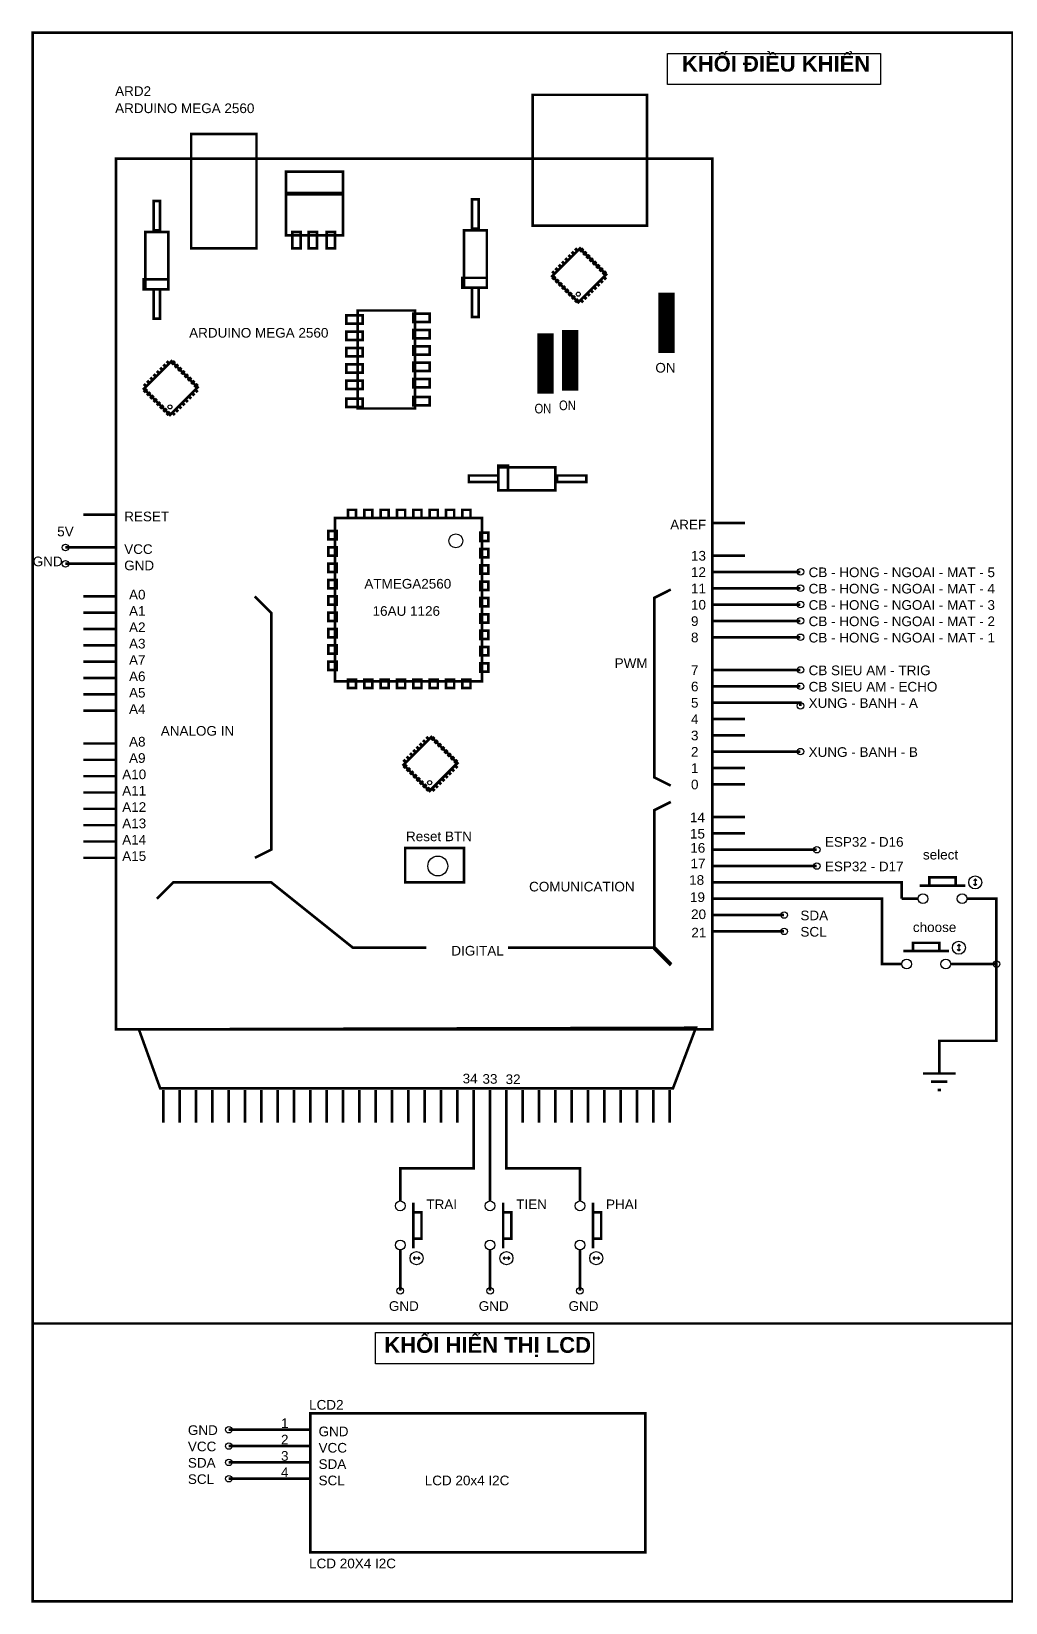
# Model space of a CAD drawing. Header units: millimetres. Extents: x 15 to 906, y 1 to 453.
# Drawn here: x 14.8 to 166.3, y 9.6 to 253.8 of the extents above; entities that cross this region are included whole.
import ezdxf

# ---------------------------------------------------------------- set-up
doc = ezdxf.new("R2010")
doc.units = ezdxf.units.MM
doc.header["$MEASUREMENT"] = 0
doc.styles.get("Standard").update_dxf_attribs({"font": 'arial.ttf'})

msp = doc.modelspace()

# ---------------------------------------------------------------- linework, layer by layer
for points, const_width in [([(15.02852, 52.9413), (167.42852, 52.9413), (167.42852, 253.6013), (15.02852, 253.6013), (15.02852, 52.9413)], 0.4064), ([(92.75257, 223.6293), (110.53252, 223.6293), (110.53252, 243.9493), (92.75257, 243.9493), (92.75257, 223.6293)], 0.4064), ([(39.66655, 220.0733), (49.82655, 220.0733), (49.82655, 237.8533), (39.66655, 237.8533), (39.66655, 220.0733)], 0.4064), ([(27.98252, 98.6613), (120.69252, 98.6613), (120.69252, 234.0433), (27.98252, 234.0433), (27.98252, 98.6613)], 0.4064), ([(54.39855, 228.7093), (63.28857, 228.7093), (63.28857, 232.0113), (54.39855, 232.0113), (54.39855, 228.7093)], 0.4064), ([(33.82457, 222.8673), (34.84055, 222.8673), (34.84055, 227.4393), (33.82457, 227.4393), (33.82457, 222.8673)], 0.4064), ([(54.39855, 222.1053), (63.28857, 222.1053), (63.28857, 228.4553), (54.39855, 228.4553), (54.39855, 222.1053)], 0.4064), ([(83.35455, 223.1213), (84.37057, 223.1213), (84.37057, 227.6933), (83.35455, 227.6933), (83.35455, 223.1213)], 0.4064), ([(32.55455, 213.7233), (36.11052, 213.7233), (36.11052, 222.6133), (32.55455, 222.6133), (32.55455, 213.7233)], 0.4064), ([(55.41452, 220.0733), (56.68457, 220.0733), (56.68457, 222.6133), (55.41452, 222.6133), (55.41452, 220.0733)], 0.4064), ([(57.95455, 220.0733), (59.22457, 220.0733), (59.22457, 222.6133), (57.95455, 222.6133), (57.95455, 220.0733)], 0.4064), ([(60.74855, 220.0733), (62.01855, 220.0733), (62.01855, 222.6133), (60.74855, 222.6133), (60.74855, 220.0733)], 0.4064), ([(82.08457, 213.9773), (85.64055, 213.9773), (85.64055, 222.8673), (82.08457, 222.8673), (82.08457, 213.9773)], 0.4064), ([(100.11855, 220.0733), (104.18252, 216.0093), (99.86452, 211.6913), (95.80055, 215.7553), (100.11855, 220.0733)], 0.4064), ([(99.35657, 220.0733), (99.86452, 219.5653)], 0.4572), ([(100.11855, 219.5653), (100.62655, 220.0733)], 0.4572), ([(96.81655, 217.5333), (97.32457, 217.0253)], 0.4572), ([(97.32457, 218.0413), (97.83252, 217.5333)], 0.4572), ([(97.83252, 218.5493), (98.34055, 218.0413)], 0.4572), ([(98.34055, 219.0573), (98.84855, 218.5493)], 0.4572), ([(98.84855, 219.5653), (99.35657, 219.0573)], 0.4572), ([(100.62655, 219.0573), (101.13457, 219.5653)], 0.4572), ([(101.13457, 218.5493), (101.64252, 219.0573)], 0.4572), ([(101.64252, 218.0413), (102.15055, 218.5493)], 0.4572), ([(102.15055, 217.5333), (102.65855, 218.0413)], 0.4572), ([(102.65855, 217.0253), (103.16655, 217.5333)], 0.4572), ([(32.30055, 213.7233), (36.11052, 213.7233), (36.11052, 215.2473), (32.30055, 215.2473), (32.30055, 213.7233)], 0.4064), ([(81.83055, 213.9773), (85.64055, 213.9773), (85.64055, 215.5013), (81.83055, 215.5013), (81.83055, 213.9773)], 0.4064), ([(95.80055, 216.5173), (96.30855, 216.0093)], 0.4572), ([(95.80055, 215.2473), (96.30855, 215.7553)], 0.4572), ([(96.30855, 217.0253), (96.81655, 216.5173)], 0.4572), ([(96.30855, 214.7393), (96.81655, 215.2473)], 0.4572), ([(96.81655, 214.2313), (97.32457, 214.7393)], 0.4572), ([(102.65855, 214.7393), (103.16655, 214.2313)], 0.4572), ([(103.16655, 216.5173), (103.67457, 217.0253)], 0.4572), ([(103.16655, 215.2473), (103.67457, 214.7393)], 0.4572), ([(103.67457, 216.0093), (104.18252, 216.5173)], 0.4572), ([(103.67457, 215.7553), (104.18252, 215.2473)], 0.4572), ([(33.82457, 209.1513), (34.84055, 209.1513), (34.84055, 213.7233), (33.82457, 213.7233), (33.82457, 209.1513)], 0.4064), ([(83.35455, 209.4053), (84.37057, 209.4053), (84.37057, 213.9773), (83.35455, 213.9773), (83.35455, 209.4053)], 0.4064), ([(97.32457, 213.7233), (97.83252, 214.2313)], 0.4572), ([(97.83252, 213.2153), (98.34055, 213.7233)], 0.4572), ([(98.34055, 212.7073), (98.84855, 213.2153)], 0.4572), ([(98.84855, 212.1993), (99.35657, 212.7073)], 0.4572), ([(100.62655, 212.7073), (101.13457, 212.1993)], 0.4572), ([(101.13457, 213.2153), (101.64252, 212.7073)], 0.4572), ([(101.64252, 213.7233), (102.15055, 213.2153)], 0.4572), ([(102.15055, 214.2313), (102.65855, 213.7233)], 0.4572), ([(113.58055, 213.2153), (113.58055, 203.8173)], 2.54), ([(65.57457, 195.1813), (74.46452, 195.1813), (74.46452, 210.4213), (65.57457, 210.4213), (65.57457, 195.1813)], 0.4064), ([(74.21052, 208.6433), (76.75055, 208.6433), (76.75055, 209.9133), (74.21052, 209.9133), (74.21052, 208.6433)], 0.4064), ([(99.35657, 211.6913), (99.86452, 212.1993)], 0.4572), ([(100.11855, 212.1993), (100.62655, 211.6913)], 0.4572), ([(112.56452, 206.3573), (114.59652, 206.3573), (114.59652, 210.9293), (112.56452, 210.9293), (112.56452, 206.3573)], 0.4064), ([(63.79652, 208.3893), (66.33655, 208.3893), (66.33655, 209.6593), (63.79652, 209.6593), (63.79652, 208.3893)], 0.4064), ([(94.78457, 206.8653), (94.78457, 197.4673)], 2.54), ([(98.59455, 207.3733), (98.59455, 197.9753)], 2.54), ([(63.79652, 205.8493), (66.33655, 205.8493), (66.33655, 207.1193), (63.79652, 207.1193), (63.79652, 205.8493)], 0.4064), ([(74.21052, 206.1033), (76.75055, 206.1033), (76.75055, 207.3733), (74.21052, 207.3733), (74.21052, 206.1033)], 0.4064), ([(97.57852, 200.5153), (99.61052, 200.5153), (99.61052, 205.0873), (97.57852, 205.0873), (97.57852, 200.5153)], 0.4064), ([(36.61855, 202.5473), (40.68252, 198.4833), (36.36452, 194.1653), (32.30055, 198.2293), (36.61855, 202.5473)], 0.4064), ([(35.85657, 202.5473), (36.36452, 202.0393)], 0.4572), ([(36.61855, 202.0393), (37.12655, 202.5473)], 0.4572), ([(63.79652, 203.3093), (66.33655, 203.3093), (66.33655, 204.5793), (63.79652, 204.5793), (63.79652, 203.3093)], 0.4064), ([(74.21052, 203.5633), (76.75055, 203.5633), (76.75055, 204.8333), (74.21052, 204.8333), (74.21052, 203.5633)], 0.4064), ([(93.76855, 200.0073), (95.80055, 200.0073), (95.80055, 204.5793), (93.76855, 204.5793), (93.76855, 200.0073)], 0.4064), ([(33.82457, 200.5153), (34.33252, 200.0073)], 0.4572), ([(34.33252, 201.0233), (34.84055, 200.5153)], 0.4572), ([(34.84055, 201.5313), (35.34855, 201.0233)], 0.4572), ([(35.34855, 202.0393), (35.85657, 201.5313)], 0.4572), ([(37.12655, 201.5313), (37.63457, 202.0393)], 0.4572), ([(37.63457, 201.0233), (38.14252, 201.5313)], 0.4572), ([(38.14252, 200.5153), (38.65055, 201.0233)], 0.4572), ([(38.65055, 200.0073), (39.15855, 200.5153)], 0.4572), ([(63.79652, 200.7693), (66.33655, 200.7693), (66.33655, 202.0393), (63.79652, 202.0393), (63.79652, 200.7693)], 0.4064), ([(74.21052, 201.0233), (76.75055, 201.0233), (76.75055, 202.2933), (74.21052, 202.2933), (74.21052, 201.0233)], 0.4064), ([(32.30055, 198.9913), (32.80855, 198.4833)], 0.4572), ([(32.30055, 197.7213), (32.80855, 198.2293)], 0.4572), ([(32.80855, 199.4993), (33.31655, 198.9913)], 0.4572), ([(32.80855, 197.2133), (33.31655, 197.7213)], 0.4572), ([(33.31655, 200.0073), (33.82457, 199.4993)], 0.4572), ([(39.15855, 199.4993), (39.66655, 200.0073)], 0.4572), ([(39.66655, 198.9913), (40.17457, 199.4993)], 0.4572), ([(39.66655, 197.7213), (40.17457, 197.2133)], 0.4572), ([(40.17457, 198.4833), (40.68252, 198.9913)], 0.4572), ([(40.17457, 198.2293), (40.68252, 197.7213)], 0.4572), ([(63.79652, 198.2293), (66.33655, 198.2293), (66.33655, 199.4993), (63.79652, 199.4993), (63.79652, 198.2293)], 0.4064), ([(74.21052, 198.4833), (76.75055, 198.4833), (76.75055, 199.7533), (74.21052, 199.7533), (74.21052, 198.4833)], 0.4064), ([(33.31655, 196.7053), (33.82457, 197.2133)], 0.4572), ([(33.82457, 196.1973), (34.33252, 196.7053)], 0.4572), ([(34.33252, 195.6893), (34.84055, 196.1973)], 0.4572), ([(34.84055, 195.1813), (35.34855, 195.6893)], 0.4572), ([(35.34855, 194.6733), (35.85657, 195.1813)], 0.4572), ([(37.12655, 195.1813), (37.63457, 194.6733)], 0.4572), ([(37.63457, 195.6893), (38.14252, 195.1813)], 0.4572), ([(38.14252, 196.1973), (38.65055, 195.6893)], 0.4572), ([(38.65055, 196.7053), (39.15855, 196.1973)], 0.4572), ([(39.15855, 197.2133), (39.66655, 196.7053)], 0.4572), ([(63.79652, 195.4353), (66.33655, 195.4353), (66.33655, 196.7053), (63.79652, 196.7053), (63.79652, 195.4353)], 0.4064), ([(74.21052, 195.6893), (76.75055, 195.6893), (76.75055, 196.9593), (74.21052, 196.9593), (74.21052, 195.6893)], 0.4064), ([(35.85657, 194.1653), (36.36452, 194.6733)], 0.4572), ([(36.61855, 194.6733), (37.12655, 194.1653)], 0.4572), ([(87.41855, 182.4813), (96.30855, 182.4813), (96.30855, 186.0373), (87.41855, 186.0373), (87.41855, 182.4813), (88.94252, 182.4813), (88.94252, 186.2913), (87.41855, 186.2913), (87.41855, 182.4813)], 0.4064), ([(82.84652, 183.7513), (87.41855, 183.7513), (87.41855, 184.7673), (82.84652, 184.7673), (82.84652, 183.7513)], 0.4064), ([(96.56255, 183.7513), (101.13457, 183.7513), (101.13457, 184.7673), (96.56255, 184.7673), (96.56255, 183.7513)], 0.4064), ([(22.90257, 178.6713), (27.98252, 178.6713)], 0.4064), ([(62.01855, 152.7633), (84.87852, 152.7633), (84.87852, 178.1633), (62.01855, 178.1633), (62.01855, 152.7633)], 0.4064), ([(64.05055, 178.1633), (65.32057, 178.1633), (65.32057, 179.4333), (64.05055, 179.4333), (64.05055, 178.1633)], 0.4064), ([(66.59055, 178.1633), (67.86052, 178.1633), (67.86052, 179.4333), (66.59055, 179.4333), (66.59055, 178.1633)], 0.4064), ([(69.13055, 178.1633), (70.40055, 178.1633), (70.40055, 179.4333), (69.13055, 179.4333), (69.13055, 178.1633)], 0.4064), ([(71.67057, 178.1633), (72.94055, 178.1633), (72.94055, 179.4333), (71.67057, 179.4333), (71.67057, 178.1633)], 0.4064), ([(74.21052, 178.1633), (75.48055, 178.1633), (75.48055, 179.4333), (74.21052, 179.4333), (74.21052, 178.1633)], 0.4064), ([(76.75055, 178.1633), (78.02057, 178.1633), (78.02057, 179.4333), (76.75055, 179.4333), (76.75055, 178.1633)], 0.4064), ([(79.29055, 178.1633), (80.56052, 178.1633), (80.56052, 179.4333), (79.29055, 179.4333), (79.29055, 178.1633)], 0.4064), ([(81.83055, 178.1633), (83.10055, 178.1633), (83.10055, 179.4333), (81.83055, 179.4333), (81.83055, 178.1633)], 0.4064), ([(61.00257, 174.8613), (62.27255, 174.8613), (62.27255, 176.1313), (61.00257, 176.1313), (61.00257, 174.8613)], 0.4064), ([(84.62457, 174.6073), (85.89455, 174.6073), (85.89455, 175.8773), (84.62457, 175.8773), (84.62457, 174.6073)], 0.4064), ([(125.77255, 177.4013), (120.69252, 177.4013)], 0.4064), ([(22.90257, 173.5913), (20.10855, 173.5913)], 0.4064), ([(22.90257, 173.5913), (27.98252, 173.5913)], 0.4064), ([(61.00257, 172.3213), (62.27255, 172.3213), (62.27255, 173.5913), (61.00257, 173.5913), (61.00257, 172.3213)], 0.4064), ([(84.62457, 172.0673), (85.89455, 172.0673), (85.89455, 173.3373), (84.62457, 173.3373), (84.62457, 172.0673)], 0.4064), ([(22.90257, 171.0513), (20.10855, 171.0513)], 0.4064), ([(22.90257, 171.0513), (27.98252, 171.0513)], 0.4064), ([(61.00257, 169.7813), (62.27255, 169.7813), (62.27255, 171.0513), (61.00257, 171.0513), (61.00257, 169.7813)], 0.4064), ([(84.62457, 169.5273), (85.89455, 169.5273), (85.89455, 170.7973), (84.62457, 170.7973), (84.62457, 169.5273)], 0.4064), ([(125.77255, 172.3213), (120.69252, 172.3213)], 0.4064), ([(61.00257, 167.2413), (62.27255, 167.2413), (62.27255, 168.5113), (61.00257, 168.5113), (61.00257, 167.2413)], 0.4064), ([(125.77255, 169.7813), (120.69252, 169.7813)], 0.4064), ([(125.77255, 169.7813), (134.40855, 169.7813)], 0.4064), ([(22.90257, 165.9713), (27.98252, 165.9713)], 0.4064), ([(49.57255, 125.3313), (52.11255, 126.6013), (52.11255, 163.4313), (49.57255, 165.9713)], 0.4064), ([(61.00257, 164.7013), (62.27255, 164.7013), (62.27255, 165.9713), (61.00257, 165.9713), (61.00257, 164.7013)], 0.4064), ([(84.62457, 166.9873), (85.89455, 166.9873), (85.89455, 168.2573), (84.62457, 168.2573), (84.62457, 166.9873)], 0.4064), ([(114.24252, 167.03489), (111.7025, 165.76489), (111.7025, 137.82489), (114.24252, 136.55489)], 0.4064), ([(125.77255, 167.2413), (120.69252, 167.2413)], 0.4064), ([(125.77255, 167.2413), (134.40855, 167.2413)], 0.4064), ([(84.62457, 164.4473), (85.89455, 164.4473), (85.89455, 165.7173), (84.62457, 165.7173), (84.62457, 164.4473)], 0.4064), ([(125.77255, 164.7013), (120.69252, 164.7013)], 0.4064), ([(125.77255, 164.7013), (134.40855, 164.7013)], 0.4064), ([(22.90257, 163.4313), (27.98252, 163.4313)], 0.4064), ([(61.00257, 162.1613), (62.27255, 162.1613), (62.27255, 163.4313), (61.00257, 163.4313), (61.00257, 162.1613)], 0.4064), ([(84.62457, 161.9073), (85.89455, 161.9073), (85.89455, 163.1773), (84.62457, 163.1773), (84.62457, 161.9073)], 0.4064), ([(125.77255, 162.1613), (120.69252, 162.1613)], 0.4064), ([(125.77255, 162.1613), (134.40855, 162.1613)], 0.4064), ([(22.90257, 160.8913), (27.98252, 160.8913)], 0.4064), ([(61.00257, 159.6213), (62.27255, 159.6213), (62.27255, 160.8913), (61.00257, 160.8913), (61.00257, 159.6213)], 0.4064), ([(84.62457, 159.3673), (85.89455, 159.3673), (85.89455, 160.6373), (84.62457, 160.6373), (84.62457, 159.3673)], 0.4064), ([(125.77255, 159.6213), (120.69252, 159.6213)], 0.4064), ([(125.77255, 159.6213), (134.40855, 159.6213)], 0.4064), ([(22.90257, 158.3513), (27.98252, 158.3513)], 0.4064), ([(61.00257, 157.0813), (62.27255, 157.0813), (62.27255, 158.3513), (61.00257, 158.3513), (61.00257, 157.0813)], 0.4064), ([(84.62457, 156.8273), (85.89455, 156.8273), (85.89455, 158.0973), (84.62457, 158.0973), (84.62457, 156.8273)], 0.4064), ([(22.90257, 155.8113), (27.98252, 155.8113)], 0.4064), ([(61.00257, 154.5413), (62.27255, 154.5413), (62.27255, 155.8113), (61.00257, 155.8113), (61.00257, 154.5413)], 0.4064), ([(84.62457, 154.2873), (85.89455, 154.2873), (85.89455, 155.5573), (84.62457, 155.5573), (84.62457, 154.2873)], 0.4064), ([(125.77255, 154.5413), (120.69252, 154.5413)], 0.4064), ([(125.77255, 154.5413), (134.40855, 154.5413)], 0.4064), ([(22.90257, 153.2713), (27.98252, 153.2713)], 0.4064), ([(64.05055, 151.7473), (65.32057, 151.7473), (65.32057, 153.0173), (64.05055, 153.0173), (64.05055, 151.7473)], 0.4064), ([(66.59055, 151.7473), (67.86052, 151.7473), (67.86052, 153.0173), (66.59055, 153.0173), (66.59055, 151.7473)], 0.4064), ([(69.13055, 151.7473), (70.40055, 151.7473), (70.40055, 153.0173), (69.13055, 153.0173), (69.13055, 151.7473)], 0.4064), ([(71.67057, 151.7473), (72.94055, 151.7473), (72.94055, 153.0173), (71.67057, 153.0173), (71.67057, 151.7473)], 0.4064), ([(74.21052, 151.7473), (75.48055, 151.7473), (75.48055, 153.0173), (74.21052, 153.0173), (74.21052, 151.7473)], 0.4064), ([(76.75055, 151.7473), (78.02057, 151.7473), (78.02057, 153.0173), (76.75055, 153.0173), (76.75055, 151.7473)], 0.4064), ([(79.29055, 151.7473), (80.56052, 151.7473), (80.56052, 153.0173), (79.29055, 153.0173), (79.29055, 151.7473)], 0.4064), ([(81.83055, 151.7473), (83.10055, 151.7473), (83.10055, 153.0173), (81.83055, 153.0173), (81.83055, 151.7473)], 0.4064), ([(125.77255, 152.0013), (120.69252, 152.0013)], 0.4064), ([(125.77255, 152.0013), (134.40855, 152.0013)], 0.4064), ([(22.90257, 150.7313), (27.98252, 150.7313)], 0.4064), ([(125.77255, 149.4613), (120.69252, 149.4613)], 0.4064), ([(125.77255, 149.4613), (134.40855, 149.4613), (134.40855, 148.9533)], 0.4064), ([(22.90257, 148.1913), (27.98252, 148.1913)], 0.4064), ([(125.77255, 146.9213), (120.69252, 146.9213)], 0.4064), ([(77.00455, 144.1273), (81.06855, 140.0633), (76.75055, 135.7453), (72.68655, 139.8093), (77.00455, 144.1273)], 0.4064), ([(76.24252, 144.1273), (76.75055, 143.6193)], 0.4572), ([(77.00455, 143.6193), (77.51255, 144.1273)], 0.4572), ([(125.77255, 144.3813), (120.69252, 144.3813)], 0.4064), ([(22.90257, 143.1113), (27.98252, 143.1113)], 0.4064), ([(73.70257, 141.5873), (74.21052, 141.0793)], 0.4572), ([(74.21052, 142.0953), (74.71855, 141.5873)], 0.4572), ([(74.71855, 142.6033), (75.22655, 142.0953)], 0.4572), ([(75.22655, 143.1113), (75.73457, 142.6033)], 0.4572), ([(75.73457, 143.6193), (76.24252, 143.1113)], 0.4572), ([(77.51255, 143.1113), (78.02057, 143.6193)], 0.4572), ([(78.02057, 142.6033), (78.52852, 143.1113)], 0.4572), ([(78.52852, 142.0953), (79.03655, 142.6033)], 0.4572), ([(79.03655, 141.5873), (79.54455, 142.0953)], 0.4572), ([(79.54455, 141.0793), (80.05257, 141.5873)], 0.4572), ([(125.77255, 141.8413), (120.69252, 141.8413)], 0.4064), ([(125.77255, 141.8413), (134.40855, 141.8413)], 0.4064), ([(22.90257, 140.5713), (27.98252, 140.5713)], 0.4064), ([(72.68655, 140.5713), (73.19455, 140.0633)], 0.4572), ([(72.68655, 139.3013), (73.19455, 139.8093)], 0.4572), ([(73.19455, 141.0793), (73.70257, 140.5713)], 0.4572), ([(73.19455, 138.7933), (73.70257, 139.3013)], 0.4572), ([(80.05257, 140.5713), (80.56052, 141.0793)], 0.4572), ([(80.05257, 139.3013), (80.56052, 138.7933)], 0.4572), ([(80.56052, 140.0633), (81.06855, 140.5713)], 0.4572), ([(80.56052, 139.8093), (81.06855, 139.3013)], 0.4572), ([(125.77255, 139.3013), (120.69252, 139.3013)], 0.4064), ([(22.90257, 138.0313), (27.98252, 138.0313)], 0.4064), ([(73.70257, 138.2853), (74.21052, 138.7933)], 0.4572), ([(74.21052, 137.7773), (74.71855, 138.2853)], 0.4572), ([(74.71855, 137.2693), (75.22655, 137.7773)], 0.4572), ([(75.22655, 136.7613), (75.73457, 137.2693)], 0.4572), ([(75.73457, 136.2533), (76.24252, 136.7613)], 0.4572), ([(77.51255, 136.7613), (78.02057, 136.2533)], 0.4572), ([(78.02057, 137.2693), (78.52852, 136.7613)], 0.4572), ([(78.52852, 137.7773), (79.03655, 137.2693)], 0.4572), ([(79.03655, 138.2853), (79.54455, 137.7773)], 0.4572), ([(79.54455, 138.7933), (80.05257, 138.2853)], 0.4572), ([(125.77255, 136.7613), (120.69252, 136.7613)], 0.4064), ([(22.90257, 135.4913), (27.98252, 135.4913)], 0.4064), ([(76.24252, 135.7453), (76.75055, 136.2533)], 0.4572), ([(77.00455, 136.2533), (77.51255, 135.7453)], 0.4572), ([(22.90257, 132.9513), (27.98252, 132.9513)], 0.4064), ([(114.24252, 134.01489), (111.7025, 132.74489), (111.7025, 111.15489), (114.24252, 108.61489)], 0.4064), ([(22.90257, 130.4113), (27.98252, 130.4113)], 0.4064), ([(125.77255, 131.6813), (120.69252, 131.6813)], 0.4064), ([(22.90257, 127.8713), (27.98252, 127.8713)], 0.4064), ([(72.94055, 121.5213), (82.08457, 121.5213), (82.08457, 126.8553), (72.94055, 126.8553), (72.94055, 121.5213)], 0.4064), ([(125.77255, 129.1413), (120.69252, 129.1413)], 0.4064), ([(22.90257, 125.3313), (27.98252, 125.3313)], 0.4064), ([(125.77255, 126.6013), (120.69252, 126.6013)], 0.4064), ([(125.77255, 126.6013), (136.94855, 126.6013)], 0.4064), ([(125.77255, 124.0613), (120.69252, 124.0613)], 0.4064), ([(125.77255, 124.0613), (136.94855, 124.0613)], 0.4064), ([(154.47457, 121.0133), (158.53857, 121.0133), (158.53857, 122.2833), (154.47457, 122.2833), (154.47457, 121.0133)], 0.4064), ([(161.33252, 121.7753), (161.58655, 122.0293), (161.84055, 121.7753)], 0.2032), ([(161.58655, 121.0133), (161.58655, 122.0293)], 0.2032), ([(76.24252, 111.3613), (64.81255, 111.3613), (52.11255, 121.5213), (36.87255, 121.5213), (34.33252, 118.9813)], 0.4064), ([(125.77255, 121.5213), (120.69252, 121.5213)], 0.4064), ([(150.15657, 118.9813), (150.15657, 121.5213), (125.77255, 121.5213)], 0.4064), ([(152.95055, 121.0133), (160.06255, 121.0133)], 0.4064), ([(161.58655, 121.0133), (161.33252, 121.2673)], 0.2032), ([(161.58655, 121.0133), (161.84055, 121.2673)], 0.2032), ([(125.77255, 118.9813), (120.69252, 118.9813)], 0.4064), ([(147.61655, 108.8213), (147.10855, 108.8213), (147.10855, 118.9813), (125.77255, 118.9813)], 0.4064), ([(150.15657, 118.9813), (152.69652, 118.9813)], 0.4064), ([(162.85657, 118.9813), (160.31655, 118.9813)], 0.4064), ([(162.85657, 118.9813), (164.88857, 118.9813), (164.88857, 108.8213)], 0.4064), ([(125.77255, 116.4413), (120.69252, 116.4413)], 0.4064), ([(125.77255, 116.4413), (131.86855, 116.4413)], 0.4064), ([(125.77255, 113.9013), (120.69252, 113.9013)], 0.4064), ([(125.77255, 113.9013), (131.86855, 113.9013)], 0.4064), ([(114.34252, 108.8213), (111.80257, 111.3613), (88.94252, 111.3613)], 0.4064), ([(150.41052, 110.8533), (157.52255, 110.8533)], 0.4064), ([(151.93457, 110.8533), (155.99855, 110.8533), (155.99855, 112.1233), (151.93457, 112.1233), (151.93457, 110.8533)], 0.4064), ([(158.79252, 111.6153), (159.04652, 111.8693), (159.30055, 111.6153)], 0.2032), ([(159.04652, 110.8533), (158.79252, 111.1073)], 0.2032), ([(159.04652, 110.8533), (159.04652, 111.8693)], 0.2032), ([(159.04652, 110.8533), (159.30055, 111.1073)], 0.2032), ([(147.61655, 108.8213), (150.15657, 108.8213)], 0.4064), ([(155.99855, 94.3433), (155.99855, 96.8833), (164.88857, 96.8833), (164.88857, 108.8213)], 0.4064), ([(160.31655, 108.8213), (157.77655, 108.8213)], 0.4064), ([(160.31655, 108.8213), (164.88857, 108.8213)], 0.4064), ([(118.15257, 98.9153), (114.59652, 89.5173), (34.84055, 89.5173), (31.53857, 98.6613), (118.15257, 98.9153)], 0.4064), ([(155.99855, 94.3433), (155.99855, 91.8033)], 0.4064), ([(153.45855, 91.8033), (158.53857, 91.8033)], 0.4064), ([(154.72852, 90.5333), (157.26855, 90.5333)], 0.4064), ([(35.34855, 84.1833), (35.34855, 89.2633)], 0.4064), ([(37.88857, 84.1833), (37.88857, 89.2633)], 0.4064), ([(40.42852, 84.1833), (40.42852, 89.2633)], 0.4064), ([(42.96855, 84.1833), (42.96855, 89.2633)], 0.4064), ([(45.50855, 84.1833), (45.50855, 89.2633)], 0.4064), ([(48.04855, 84.1833), (48.04855, 89.2633)], 0.4064), ([(50.58857, 84.1833), (50.58857, 89.2633)], 0.4064), ([(53.12852, 84.1833), (53.12852, 89.2633)], 0.4064), ([(55.66855, 84.1833), (55.66855, 89.2633)], 0.4064), ([(58.20855, 84.1833), (58.20855, 89.2633)], 0.4064), ([(60.74855, 84.1833), (60.74855, 89.2633)], 0.4064), ([(63.28857, 84.1833), (63.28857, 89.2633)], 0.4064), ([(65.82852, 84.1833), (65.82852, 89.2633)], 0.4064), ([(68.36855, 84.1833), (68.36855, 89.2633)], 0.4064), ([(70.90855, 84.1833), (70.90855, 89.2633)], 0.4064), ([(73.44855, 84.1833), (73.44855, 89.2633)], 0.4064), ([(75.98857, 84.1833), (75.98857, 89.2633)], 0.4064), ([(78.52852, 84.1833), (78.52852, 89.2633)], 0.4064), ([(81.06855, 84.1833), (81.06855, 89.2633)], 0.4064), ([(83.60855, 84.1833), (83.60855, 89.2633)], 0.4064), ([(86.14855, 84.1833), (86.14855, 89.2633)], 0.4064), ([(88.68857, 84.1833), (88.68857, 89.2633)], 0.4064), ([(91.22852, 84.1833), (91.22852, 89.2633)], 0.4064), ([(93.76855, 84.1833), (93.76855, 89.2633)], 0.4064), ([(96.30855, 84.1833), (96.30855, 89.2633)], 0.4064), ([(98.84855, 84.1833), (98.84855, 89.2633)], 0.4064), ([(101.38857, 84.1833), (101.38857, 89.2633)], 0.4064), ([(103.92852, 84.1833), (103.92852, 89.2633)], 0.4064), ([(106.46855, 84.1833), (106.46855, 89.2633)], 0.4064), ([(109.00855, 84.1833), (109.00855, 89.2633)], 0.4064), ([(111.54855, 84.1833), (111.54855, 89.2633)], 0.4064), ([(114.08857, 84.1833), (114.08857, 89.2633)], 0.4064), ([(155.74455, 89.2633), (156.25257, 89.2633)], 0.4064), ([(83.60855, 84.1833), (83.60855, 77.0713), (72.17852, 77.0713), (72.17852, 74.5313)], 0.4064), ([(86.14855, 84.1833), (86.14855, 74.5313)], 0.4064), ([(88.68857, 84.1833), (88.68857, 77.0713), (100.11855, 77.0713), (100.11855, 74.5313)], 0.4064), ([(72.17852, 74.5313), (72.17852, 71.9913)], 0.4064), ([(86.14855, 74.5313), (86.14855, 71.9913)], 0.4064), ([(100.11855, 74.5313), (100.11855, 71.9913)], 0.4064), ([(74.21052, 71.7373), (74.21052, 64.6253)], 0.4064), ([(88.18055, 71.7373), (88.18055, 64.6253)], 0.4064), ([(102.15055, 71.7373), (102.15055, 64.6253)], 0.4064), ([(74.21052, 66.1493), (75.48055, 66.1493), (75.48055, 70.2133), (74.21052, 70.2133), (74.21052, 66.1493)], 0.4064), ([(88.18055, 66.1493), (89.45055, 66.1493), (89.45055, 70.2133), (88.18055, 70.2133), (88.18055, 66.1493)], 0.4064), ([(102.15055, 66.1493), (103.42057, 66.1493), (103.42057, 70.2133), (102.15055, 70.2133), (102.15055, 66.1493)], 0.4064), ([(72.17852, 61.8313), (72.17852, 64.3713)], 0.4064), ([(86.14855, 61.8313), (86.14855, 64.3713)], 0.4064), ([(100.11855, 61.8313), (100.11855, 64.3713)], 0.4064), ([(72.17852, 61.8313), (72.17852, 58.0213)], 0.4064), ([(74.21052, 63.1013), (74.46452, 63.3553)], 0.2032), ([(74.21052, 63.1013), (75.22655, 63.1013)], 0.2032), ([(74.21052, 63.1013), (74.46452, 62.8473)], 0.2032), ([(74.97255, 63.3553), (75.22655, 63.1013), (74.97255, 62.8473)], 0.2032), ([(86.14855, 61.8313), (86.14855, 58.0213)], 0.4064), ([(88.18055, 63.1013), (88.43457, 63.3553)], 0.2032), ([(88.18055, 63.1013), (89.19652, 63.1013)], 0.2032), ([(88.18055, 63.1013), (88.43457, 62.8473)], 0.2032), ([(88.94252, 63.3553), (89.19652, 63.1013), (88.94252, 62.8473)], 0.2032), ([(100.11855, 61.8313), (100.11855, 58.0213)], 0.4064), ([(102.15055, 63.1013), (102.40455, 63.3553)], 0.2032), ([(102.15055, 63.1013), (103.16655, 63.1013)], 0.2032), ([(102.15055, 63.1013), (102.40455, 62.8473)], 0.2032), ([(102.91255, 63.3553), (103.16655, 63.1013), (102.91255, 62.8473)], 0.2032), ([(15.02852, 9.7613), (167.42852, 9.7613), (167.42852, 52.9413), (15.02852, 52.9413), (15.02852, 9.7613)], 0.4064), ([(58.20855, 17.3813), (110.27852, 17.3813), (110.27852, 38.9713), (58.20855, 38.9713), (58.20855, 17.3813)], 0.4064), ([(53.12852, 36.4313), (45.50855, 36.4313)], 0.4064), ([(53.12852, 36.4313), (58.20855, 36.4313)], 0.4064), ([(53.12852, 33.8913), (45.50855, 33.8913)], 0.4064), ([(53.12852, 33.8913), (58.20855, 33.8913)], 0.4064), ([(53.12852, 31.3513), (45.50855, 31.3513)], 0.4064), ([(53.12852, 31.3513), (58.20855, 31.3513)], 0.4064), ([(53.12852, 28.8113), (45.50855, 28.8113)], 0.4064), ([(53.12852, 28.8113), (58.20855, 28.8113)], 0.4064)]:
    msp.add_lwpolyline(points, dxfattribs=dict(const_width=const_width))
for points in [[(113.72262, 250.39693), (146.87999, 250.39693), (146.87999, 245.52826), (113.72262, 245.52826)], [(68.32349, 51.55842), (102.25108, 51.55842), (102.25108, 46.68974), (68.32349, 46.68974)]]:
    msp.add_lwpolyline(points, close=True)
for centre, radius in [((99.86452, 212.9613), 0.31562), ((36.36452, 195.4353), 0.31562), ((20.10855, 173.5913), 0.508), ((80.81452, 174.6073), 1.07762), ((20.10855, 171.0513), 0.508), ((134.40855, 169.7813), 0.508), ((134.40855, 167.2413), 0.508), ((134.40855, 164.7013), 0.508), ((134.40855, 162.1613), 0.508), ((134.40855, 159.6213), 0.508), ((134.40855, 154.5413), 0.508), ((134.40855, 152.0013), 0.508), ((134.40855, 148.9533), 0.508), ((134.40855, 141.8413), 0.508), ((76.75055, 137.0153), 0.31562), ((136.94855, 126.6013), 0.508), ((78.02057, 124.0613), 1.54503), ((136.94855, 124.0613), 0.508), ((161.58655, 121.5213), 1.016), ((153.45855, 118.9813), 0.762), ((159.55455, 118.9813), 0.762), ((131.86855, 116.4413), 0.508), ((131.86855, 113.9013), 0.508), ((159.04652, 111.3613), 1.016), ((150.91855, 108.8213), 0.762), ((157.01452, 108.8213), 0.762), ((164.88857, 108.8213), 0.508), ((72.17852, 71.2293), 0.762), ((86.14855, 71.2293), 0.762), ((100.11855, 71.2293), 0.762), ((72.17852, 65.1333), 0.762), ((74.71855, 63.1013), 1.016), ((86.14855, 65.1333), 0.762), ((88.68857, 63.1013), 1.016), ((100.11855, 65.1333), 0.762), ((102.65855, 63.1013), 1.016), ((72.17852, 58.0213), 0.508), ((86.14855, 58.0213), 0.508), ((100.11855, 58.0213), 0.508), ((45.50855, 36.4313), 0.508), ((45.50855, 33.8913), 0.508), ((45.50855, 31.3513), 0.508), ((45.50855, 28.8113), 0.508)]:
    msp.add_circle(centre, radius)

# ---------------------------------------------------------------- texts
for s, p in [('ARD2', (27.84243, 243.77581)), ('ARDUINO MEGA 2560', (27.84243, 241.10881)), ('ARDUINO MEGA 2560', (39.35147, 206.20516)), ('ON', (111.85335, 200.7693)), ('RESET', (29.25257, 177.6553)), ('5V', (18.83857, 175.3185)), ('AREF', (114.16019, 176.3853)), ('VCC', (29.25257, 172.5753)), ('GND', (15.02852, 170.6639)), ('GND', (29.25257, 170.0353)), ('13', (117.39047, 171.54488)), ('ATMEGA2560', (66.6007, 167.19064)), ('12', (117.39047, 169.00488)), ('CB - HONG - NGOAI - MAT - 5', (135.67852, 168.9685)), ('A0', (30.00671, 165.49896)), ('11', (117.39047, 166.46488)), ('CB - HONG - NGOAI - MAT - 4', (135.67852, 166.4285)), ('A1', (30.00671, 162.95896)), ('16AU 1126', (67.87771, 162.95583)), ('10', (117.39047, 163.92488)), ('CB - HONG - NGOAI - MAT - 3', (135.67852, 163.8885)), ('A2', (30.00671, 160.41896)), ('9', (117.39047, 161.38488)), ('CB - HONG - NGOAI - MAT - 2', (135.67852, 161.3485)), ('A3', (30.00671, 157.87896)), ('8', (117.39047, 158.84488)), ('CB - HONG - NGOAI - MAT - 1', (135.67852, 158.8085)), ('A7', (30.00671, 155.33896)), ('PWM', (105.52319, 154.84289)), ('A6', (30.00671, 152.79896)), ('7', (117.39047, 153.76488)), ('CB SIEU AM - TRIG', (135.67852, 153.7285)), ('A5', (30.00671, 150.25896)), ('6', (117.39047, 151.22488)), ('CB SIEU AM - ECHO', (135.67852, 151.1885)), ('A4', (30.00671, 147.71896)), ('5', (117.39047, 148.68488)), ('XUNG - BANH - A', (135.67852, 148.6485)), ('4', (117.39047, 146.14488)), ('A8', (30.00671, 142.63896)), ('ANALOG IN', (34.94098, 144.31998)), ('3', (117.39047, 143.60488)), ('2', (117.39047, 141.06488)), ('XUNG - BANH - B', (135.67852, 141.0285)), ('A9', (30.00671, 140.09896)), ('1', (117.39047, 138.52488)), ('A10', (28.94552, 137.55896)), ('0', (117.39047, 135.98488)), ('A11', (28.94552, 135.01896)), ('A12', (28.94552, 132.47896)), ('14', (117.23309, 130.87215)), ('A13', (28.94552, 129.93896)), ('15', (117.23309, 128.33215)), ('A14', (28.94552, 127.39896)), ('Reset BTN', (73.07436, 127.92248)), ('16', (117.27783, 126.13419)), ('ESP32 - D16', (138.21855, 127.0585)), ('A15', (28.94552, 124.85896)), ('17', (117.31997, 123.72052)), ('ESP32 - D17', (138.21855, 123.2485)), ('select', (153.45855, 125.0773)), ('18', (117.10927, 121.13841)), ('COMUNICATION', (92.21364, 120.10715)), ('19', (117.23569, 118.47208)), ('20', (117.40425, 115.80575)), ('SDA', (134.40855, 115.6285)), ('choose', (151.89494, 113.79938)), ('21', (117.44566, 112.96197)), ('SCL', (134.40855, 113.0885)), ('DIGITAL', (80.12627, 110.1421)), ('34', (81.87987, 90.26999)), ('33', (84.96566, 90.21304)), ('32', (88.56161, 90.16642)), ('TRAI', (76.24252, 70.7213)), ('TIEN', (90.21255, 70.7213)), ('PHAI', (104.18252, 70.7213)), ('GND', (70.41246, 54.90783)), ('GND', (84.38248, 54.90783)), ('GND', (98.35248, 54.90783)), ('LCD2', (58.00537, 39.5555)), ('GND', (39.15855, 35.6185)), ('1', (53.63655, 36.6853)), ('GND', (59.47852, 35.4153)), ('VCC', (39.15855, 33.0785)), ('2', (53.63655, 34.1453)), ('VCC', (59.47852, 32.8753)), ('SDA', (39.15855, 30.5385)), ('3', (53.63655, 31.6053)), ('SDA', (59.47852, 30.3353)), ('SCL', (39.15855, 27.9985)), ('4', (53.63655, 29.0653)), ('SCL', (59.47852, 27.7953)), ('LCD 20x4 I2C', (75.98857, 27.7953)), ('LCD 20X4 I2C', (58.00537, 14.8921))]:
    msp.add_text(s, height=1.5).set_placement(p)
at = {"width": 0.833333}
for p in [(93.05735, 194.4193), (96.86732, 194.9273)]:
    msp.add_text('ON', height=1.5, dxfattribs=at).set_placement(p)
at = {"char_height": 2.4505, "attachment_point": 1}
for s, insert in [('{\\fArial|b1|i0|c0|p34;KHỐI ĐIỀU KHIỂN}', (115.97465, 250.00973)), ('{\\fArial|b1|i0|c0|p34;KHỐI HIỂN THỊ LCD}', (69.70656, 50.83297))]:
    msp.add_mtext_dynamic_manual_height_columns(s, width=34.2287624, gutter_width=1, heights=[8.9344], dxfattribs=dict(at, insert=insert))

doc.saveas('drawing.dxf')
